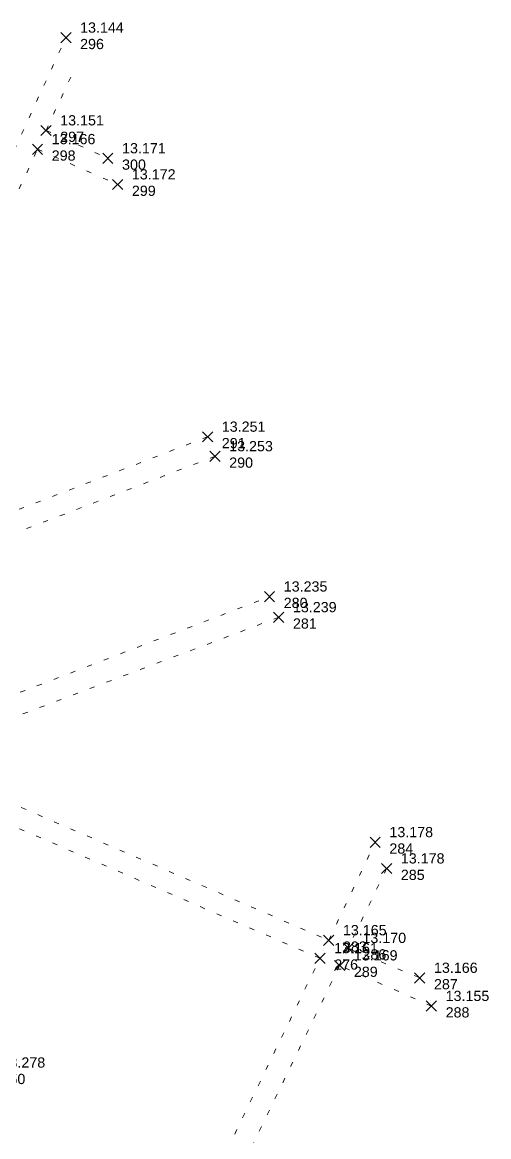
# Model space of a CAD drawing. Header units: metres. Extents: x 1223562 to 1223801, y 7191360 to 7191620.
# Drawn here: x 1223761.81 to 1223770.93, y 7191598.03 to 7191619.83 of the extents above; entities that cross this region are included whole.
import ezdxf

# ---------------------------------------------------------------- set-up
doc = ezdxf.new("R2010")
doc.units = ezdxf.units.M
doc.header["$PDMODE"] = 3
doc.header["$PDSIZE"] = 0.1
doc.linetypes.add('LL_0824', pattern=[0.35, 0.1, -0.25])
doc.linetypes.add('Socle_Continu', pattern=[2.5, 2.5, 0])
for name, color, linetype, lineweight in [('SIGTA_SCI', 7, 'Socle_Continu', 13), ('SIGTM_SCI', 1, 'Socle_Continu', 13), ('SIGTO_SCI', 255, 'Socle_Continu', 13), ('VOIRI_SCS', 7, 'Socle_Continu', 13)]:
    doc.layers.add(name, color=color, linetype=linetype, lineweight=lineweight)
doc.styles.get("Standard").update_dxf_attribs({"font": 'arial.ttf'})

# ---------------------------------------------------------------- blocks, each defined once
blk = doc.blocks.new('YP_1521')
at = {"layer": 'SIGTO_SCI', "color": 7, "linetype": 'Socle_Continu'}
blk.add_point((0, 0), dxfattribs=at)
at = {"layer": 'SIGTA_SCI', "linetype": 'Socle_Continu'}
blk.add_attdef('ALT', (0.278, 0.099), '', height=0.2, dxfattribs=at)
at = {"layer": 'SIGTA_SCI', "linetype": 'Socle_Continu', "flags": 9}
blk.add_attdef('CALQUE_ALT', (1.69, -1.18), '', height=0.2, dxfattribs=at)
at = {"layer": 'SIGTM_SCI', "linetype": 'Socle_Continu'}
blk.add_attdef('MAT', (0.278, -0.223), '', height=0.2, dxfattribs=at)
at = {"layer": 'SIGTM_SCI', "linetype": 'Socle_Continu', "flags": 9}
blk.add_attdef('CALQUE_MAT', (1.69, -1.501), '', height=0.2, dxfattribs=at)
at = {"layer": 'SIGTO_SCI', "linetype": 'Socle_Continu', "flags": 9}
for tag, p in [('ID', (1.69, 0.105)), ('NATURE', (1.69, -0.216)), ('FAMILLE', (1.69, -0.538)), ('CALQUE', (1.69, -0.859)), ('PCRS', (1.69, -1.823))]:
    blk.add_attdef(tag, p, '', height=0.2, dxfattribs=at)

msp = doc.modelspace()

# ---------------------------------------------------------------- linework, layer by layer
at = {"layer": 'VOIRI_SCS', "linetype": 'LL_0824'}
for points in [[(1223765.576, 7191611.341, 13.253), (1223757.459, 7191608.226, 13.236), (1223757.318, 7191608.61, 13.24), (1223757.695, 7191608.743, 13.259), (1223762.659, 7191619.532, 13.144)], [(1223762.27, 7191617.717, 13.151), (1223762.852, 7191618.976, 13.15)], [(1223762.27, 7191617.717, 13.151), (1223763.48, 7191617.172, 13.171)], [(1223765.431, 7191611.723, 13.251), (1223758.221, 7191608.948, 13.252), (1223762.104, 7191617.35, 13.166), (1223763.672, 7191616.66, 13.172)], [(1223763.557, 7191592.192, 13.155), (1223763.363, 7191592.728, 13.138), (1223767.63, 7191601.52, 13.161), (1223759.017, 7191605.233, 13.259), (1223758.641, 7191605.093, 13.252), (1223758.499, 7191605.47, 13.253), (1223766.643, 7191608.596, 13.235)], [(1223766.823, 7191608.192, 13.239), (1223759.538, 7191605.44, 13.254), (1223767.801, 7191601.871, 13.165), (1223768.71, 7191603.79, 13.178)], [(1223768.934, 7191603.275, 13.178), (1223768.183, 7191601.719, 13.17), (1223769.582, 7191601.135, 13.166)], [(1223769.81, 7191600.584, 13.155), (1223768.015, 7191601.378, 13.169), (1223763.557, 7191592.192, 13.155)]]:
    msp.add_polyline3d(points, dxfattribs=at)

# ---------------------------------------------------------------- block references
at = {"layer": 'SIGTO_SCI', "linetype": 'Socle_Continu'}
for p, values in [((1223762.659, 7191619.532, 13.144), {'ALT': '13.144', 'MAT': '296'}), ((1223762.27, 7191617.717, 13.151), {'ALT': '13.151', 'MAT': '297'}), ((1223762.104, 7191617.35, 13.166), {'ALT': '13.166', 'MAT': '298'}), ((1223763.48, 7191617.172, 13.171), {'ALT': '13.171', 'MAT': '300'}), ((1223763.672, 7191616.66, 13.172), {'ALT': '13.172', 'MAT': '299'}), ((1223765.431, 7191611.723, 13.251), {'ALT': '13.251', 'MAT': '291'}), ((1223765.576, 7191611.341, 13.253), {'ALT': '13.253', 'MAT': '290'}), ((1223766.643, 7191608.596, 13.235), {'ALT': '13.235', 'MAT': '280'}), ((1223766.823, 7191608.192, 13.239), {'ALT': '13.239', 'MAT': '281'}), ((1223768.71, 7191603.79, 13.178), {'ALT': '13.178', 'MAT': '284'}), ((1223768.934, 7191603.275, 13.178), {'ALT': '13.178', 'MAT': '285'}), ((1223767.801, 7191601.871, 13.165), {'ALT': '13.165', 'MAT': '283'}), ((1223768.183, 7191601.719, 13.17), {'ALT': '13.170', 'MAT': '286'}), ((1223767.63, 7191601.52, 13.161), {'ALT': '13.161', 'MAT': '276'}), ((1223768.015, 7191601.378, 13.169), {'ALT': '13.169', 'MAT': '289'}), ((1223769.582, 7191601.135, 13.166), {'ALT': '13.166', 'MAT': '287'}), ((1223769.81, 7191600.584, 13.155), {'ALT': '13.155', 'MAT': '288'}), ((1223761.122, 7191599.281, 13.278), {'ALT': '13.278', 'MAT': '250'})]:
    msp.add_blockref('YP_1521', p, dxfattribs=at).add_auto_attribs(values)

doc.saveas('drawing.dxf')
